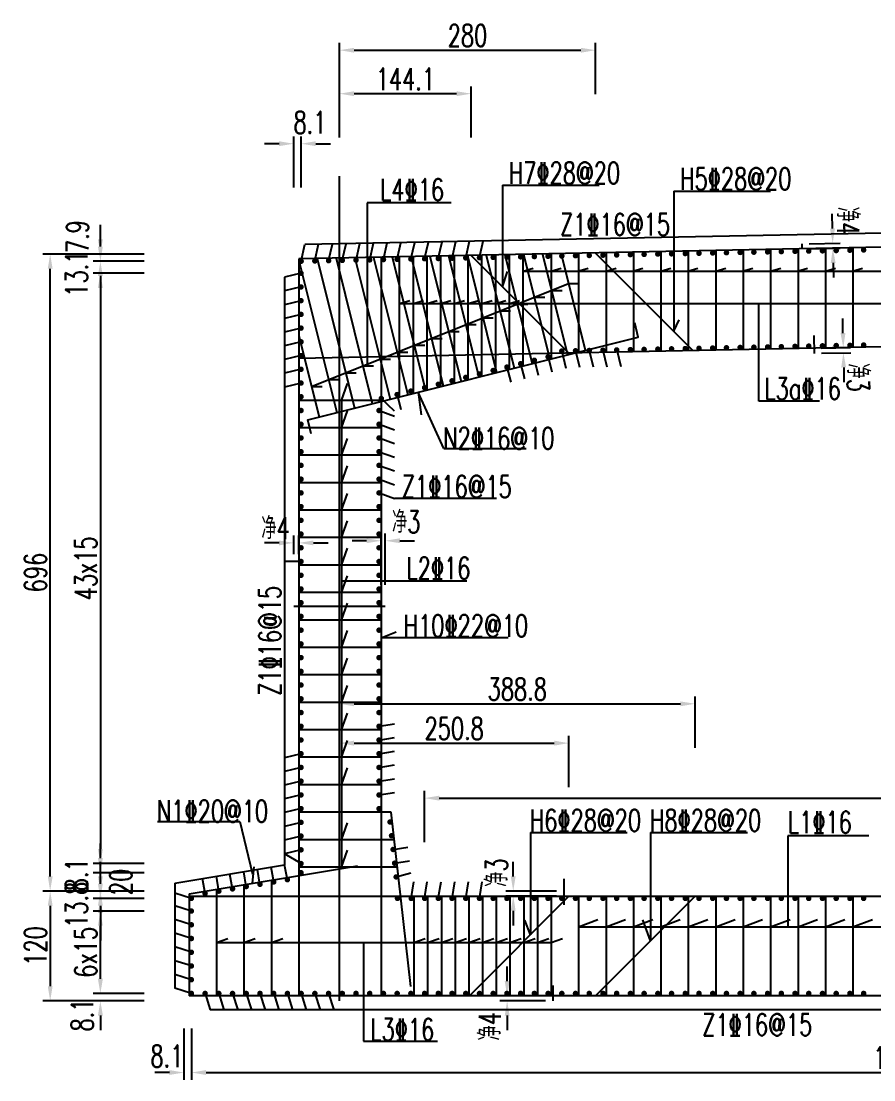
# Model space of a CAD drawing. Header units: millimetres. Extents: x -615 to 27787, y -21564 to 7677.
# Drawn here: x 13 to 945, y 3528 to 4685 of the extents above; entities that cross this region are included whole.
import ezdxf

# ---------------------------------------------------------------- set-up
doc = ezdxf.new("R2010")
doc.units = ezdxf.units.MM
doc.header["$LTSCALE"] = 0.25
for name, color, linetype in [('文字', 7, 'Continuous'), ('标注', 7, 'Continuous'), ('钢筋', 1, 'Continuous')]:
    doc.layers.add(name, color=color, linetype=linetype)
doc.styles.get("Standard").update_dxf_attribs({"font": 'simplex1.shx', "width": 0.7, "bigfont": 'hztxt.shx'})
doc.dimstyles.new('80', dxfattribs={"dimscale": 8, "dimtxt": 3, "dimasz": 2, "dimexe": 1, "dimexo": 1, "dimgap": 0.5, "dimtad": 1, "dimdec": 1, "dimdsep": 46, "dimtxsty": 'Standard', "dimcen": 0.5, "dimadec": 0, "dimazin": 0, "dimtfac": 1, "dimtdec": 1, "dimtofl": 0, "dimtmove": 2, "dimatfit": 3, "dimfxl": 0, "dimtolj": 1, "dimtzin": 0, "dimarcsym": 0})

# ---------------------------------------------------------------- blocks, each defined once
blk = doc.blocks.new('点筋')
at = {"layer": '钢筋', "const_width": 3}
blk.add_lwpolyline([(-1.5, 0, 1), (1.5, 0, 1)], format="xyb", close=True, dxfattribs=at)
blk = doc.blocks.new('*D41')
at = {"layer": 'Defpoints', "color": 0}
for p in [(199.2, 3622.6), (191.1, 3614.5), (199.2, 3536.2)]:
    blk.add_point(p, dxfattribs=at)
at = {"layer": '标注', "color": 0, "lineweight": -2}
for p, q in [((191.1, 3584.2), (191.1, 3528.2)), ((199.2, 3584.2), (199.2, 3528.2)), ((175.1, 3536.2), (159.1, 3536.2)), ((215.2, 3536.2), (231.2, 3536.2))]:
    blk.add_line(p, q, dxfattribs=at)
at = {"layer": '标注', "color": 0}
for points in [[(175.1, 3538.9), (175.1, 3533.6), (191.1, 3536.2)], [(215.2, 3538.9), (215.2, 3533.6), (199.2, 3536.2)]]:
    blk.add_solid(points, dxfattribs=at)
at = {"layer": '标注', "color": 0, "insert": (172.4, 3554.2), "char_height": 24, "attachment_point": 5}
blk.add_mtext('\\A1;8.1', dxfattribs=at)
blk = doc.blocks.new('*D36')
at = {"layer": 'Defpoints', "color": 0}
for p in [(199.2, 3622.6), (1774.2, 3622.6), (1774.2, 3536.2)]:
    blk.add_point(p, dxfattribs=at)
at = {"layer": '标注', "color": 0, "lineweight": -2}
for p, q in [((199.2, 3584.2), (199.2, 3528.2)), ((1774.2, 3584.2), (1774.2, 3528.2)), ((215.2, 3536.2), (1758.2, 3536.2))]:
    blk.add_line(p, q, dxfattribs=at)
at = {"layer": '标注', "color": 0}
for points in [[(215.2, 3538.9), (215.2, 3533.6), (199.2, 3536.2)], [(1758.2, 3538.9), (1758.2, 3533.6), (1774.2, 3536.2)]]:
    blk.add_solid(points, dxfattribs=at)
at = {"layer": '标注', "color": 0, "insert": (986.7, 3552.2), "char_height": 24, "attachment_point": 5}
blk.add_mtext('\\A1;105x15', dxfattribs=at)
blk = doc.blocks.new('*D42')
at = {"layer": 'Defpoints', "color": 0}
for p in [(99.7, 3622.6), (199.2, 3622.6), (191.1, 3614.5)]:
    blk.add_point(p, dxfattribs=at)
at = {"layer": '标注', "color": 0, "lineweight": -2}
for p, q in [((99.7, 3638.6), (99.7, 3654.6)), ((147.7, 3622.6), (91.7, 3622.6)), ((147.7, 3614.5), (91.7, 3614.5)), ((99.7, 3598.5), (99.7, 3582.5))]:
    blk.add_line(p, q, dxfattribs=at)
at = {"layer": '标注', "color": 0}
for points in [[(97, 3638.6), (102.4, 3638.6), (99.7, 3622.6)], [(97, 3598.5), (102.4, 3598.5), (99.7, 3614.5)]]:
    blk.add_solid(points, dxfattribs=at)
at = {"layer": '标注', "color": 0, "insert": (79.9, 3599), "char_height": 24, "attachment_point": 5, "rotation": 90}
blk.add_mtext('\\A1;8.1', dxfattribs=at)
blk = doc.blocks.new('*D43')
at = {"layer": 'Defpoints', "color": 0}
for p in [(191.1, 3734.5), (44.8, 3614.5), (191.1, 3614.5)]:
    blk.add_point(p, dxfattribs=at)
at = {"layer": '标注', "color": 0, "lineweight": -2}
for p, q in [((92.8, 3734.5), (36.8, 3734.5)), ((44.8, 3718.5), (44.8, 3630.5)), ((92.8, 3614.5), (36.8, 3614.5))]:
    blk.add_line(p, q, dxfattribs=at)
at = {"layer": '标注', "color": 0}
for points in [[(42.2, 3718.5), (47.5, 3718.5), (44.8, 3734.5)], [(42.2, 3630.5), (47.5, 3630.5), (44.8, 3614.5)]]:
    blk.add_solid(points, dxfattribs=at)
at = {"layer": '标注', "color": 0, "insert": (28.8, 3674.5), "char_height": 24, "attachment_point": 5, "rotation": 90}
blk.add_mtext('\\A1;120', dxfattribs=at)
blk = doc.blocks.new('*D44')
at = {"layer": 'Defpoints', "color": 0}
for p in [(319.2, 4551), (311.1, 4430.5), (319.2, 4422.6)]:
    blk.add_point(p, dxfattribs=at)
at = {"layer": '标注', "color": 0, "lineweight": -2}
for p, q in [((311.1, 4503), (311.1, 4559)), ((319.2, 4503), (319.2, 4559)), ((295.1, 4551), (279.1, 4551)), ((335.2, 4551), (351.2, 4551))]:
    blk.add_line(p, q, dxfattribs=at)
at = {"layer": '标注', "color": 0}
for points in [[(295.1, 4553.7), (295.1, 4548.4), (311.1, 4551)], [(335.2, 4553.7), (335.2, 4548.4), (319.2, 4551)]]:
    blk.add_solid(points, dxfattribs=at)
at = {"layer": '标注', "color": 0, "insert": (328.8, 4574.3), "char_height": 24, "attachment_point": 5}
blk.add_mtext('\\A1;8.1', dxfattribs=at)
blk = doc.blocks.new('*D45')
at = {"layer": 'Defpoints', "color": 0}
for p in [(99.7, 4430.5), (311.1, 4430.5), (319.2, 4422.6)]:
    blk.add_point(p, dxfattribs=at)
at = {"layer": '标注', "color": 0, "lineweight": -2}
for p, q in [((99.7, 4446.5), (99.7, 4462.5)), ((147.7, 4430.5), (91.7, 4430.5)), ((147.7, 4422.6), (91.7, 4422.6)), ((99.7, 4406.6), (99.7, 4390.6))]:
    blk.add_line(p, q, dxfattribs=at)
at = {"layer": '标注', "color": 0}
for points in [[(97, 4446.5), (102.4, 4446.5), (99.7, 4430.5)], [(97, 4406.6), (102.4, 4406.6), (99.7, 4422.6)]]:
    blk.add_solid(points, dxfattribs=at)
at = {"layer": '标注', "color": 0, "insert": (74.7, 4449.5), "char_height": 24, "attachment_point": 5, "rotation": 90}
blk.add_mtext('\\A1;7.9', dxfattribs=at)
blk = doc.blocks.new('*D38')
at = {"layer": 'Defpoints', "color": 0}
for p in [(319, 4409.5), (99.7, 3764.5), (319, 3764.5)]:
    blk.add_point(p, dxfattribs=at)
at = {"layer": '标注', "color": 0, "lineweight": -2}
for p, q in [((147.7, 4409.5), (91.7, 4409.5)), ((99.7, 4393.5), (99.7, 3780.5)), ((147.7, 3764.5), (91.7, 3764.5))]:
    blk.add_line(p, q, dxfattribs=at)
at = {"layer": '标注', "color": 0}
for points in [[(97, 4393.5), (102.4, 4393.5), (99.7, 4409.5)], [(97, 3780.5), (102.4, 3780.5), (99.7, 3764.5)]]:
    blk.add_solid(points, dxfattribs=at)
at = {"layer": '标注', "color": 0, "insert": (83.7, 4087), "char_height": 24, "attachment_point": 5, "rotation": 90}
blk.add_mtext('\\A1;43x15', dxfattribs=at)
blk = doc.blocks.new('*D39')
at = {"layer": 'Defpoints', "color": 0}
for p in [(99.7, 4422.6), (319.2, 4422.6), (319, 4409.5)]:
    blk.add_point(p, dxfattribs=at)
at = {"layer": '标注', "color": 0, "lineweight": -2}
for p, q in [((99.7, 4438.6), (99.7, 4454.6)), ((147.7, 4422.6), (91.7, 4422.6)), ((147.7, 4409.5), (91.7, 4409.5)), ((99.7, 4393.5), (99.7, 4377.5))]:
    blk.add_line(p, q, dxfattribs=at)
at = {"layer": '标注', "color": 0}
for points in [[(97, 4438.6), (102.4, 4438.6), (99.7, 4422.6)], [(97, 4393.5), (102.4, 4393.5), (99.7, 4409.5)]]:
    blk.add_solid(points, dxfattribs=at)
at = {"layer": '标注', "color": 0, "insert": (73.7, 4409.1), "char_height": 24, "attachment_point": 5, "rotation": 90}
blk.add_mtext('\\A1;13.1', dxfattribs=at)
blk = doc.blocks.new('*D40')
at = {"layer": 'Defpoints', "color": 0}
for p in [(44.8, 4430.5), (311.1, 4430.5), (191.1, 3734.5)]:
    blk.add_point(p, dxfattribs=at)
at = {"layer": '标注', "color": 0, "lineweight": -2}
for p, q in [((92.8, 4430.5), (36.8, 4430.5)), ((44.8, 3750.5), (44.8, 4414.5)), ((92.8, 3734.5), (36.8, 3734.5))]:
    blk.add_line(p, q, dxfattribs=at)
at = {"layer": '标注', "color": 0}
for points in [[(42.2, 4414.5), (47.5, 4414.5), (44.8, 4430.5)], [(42.2, 3750.5), (47.5, 3750.5), (44.8, 3734.5)]]:
    blk.add_solid(points, dxfattribs=at)
at = {"layer": '标注', "color": 0, "insert": (28.8, 4082.5), "char_height": 24, "attachment_point": 5, "rotation": 90}
blk.add_mtext('\\A1;696', dxfattribs=at)
blk = doc.blocks.new('*D46')
at = {"layer": 'Defpoints', "color": 0}
for p in [(866.8, 4441.7), (867, 4436.1), (900.5, 4436.8)]:
    blk.add_point(p, dxfattribs=at)
at = {"layer": '标注', "color": 0, "lineweight": -2}
for p, q in [((900.1, 4458.3), (899.8, 4474.3)), ((874.8, 4441.8), (908.4, 4442.5)), ((874.9, 4436.2), (908.5, 4436.9)), ((900.9, 4420.8), (901.2, 4404.8))]:
    blk.add_line(p, q, dxfattribs=at)
at = {"layer": '标注', "color": 0}
for points in [[(902.8, 4458.4), (897.4, 4458.3), (900.4, 4442.3)], [(903.5, 4420.8), (898.2, 4420.7), (900.5, 4436.8)]]:
    blk.add_solid(points, dxfattribs=at)
at = {"layer": '标注', "color": 0, "insert": (917, 4466.6), "char_height": 24, "attachment_point": 5, "rotation": 271.1458}
blk.add_mtext('\\A1;净4', dxfattribs=at)
blk = doc.blocks.new('*D47')
at = {"layer": 'Defpoints', "color": 0}
for p in [(316.7, 4114.9), (311.1, 4094.5), (316.7, 4094.5)]:
    blk.add_point(p, dxfattribs=at)
at = {"layer": '标注', "color": 0, "lineweight": -2}
for p, q in [((311.1, 4102.5), (311.1, 4122.9)), ((316.7, 4102.5), (316.7, 4122.9)), ((295.1, 4114.9), (279.1, 4114.9)), ((332.7, 4114.9), (348.7, 4114.9))]:
    blk.add_line(p, q, dxfattribs=at)
at = {"layer": '标注', "color": 0}
for points in [[(295.1, 4117.5), (295.1, 4112.2), (311.1, 4114.9)], [(332.7, 4117.5), (332.7, 4112.2), (316.7, 4114.9)]]:
    blk.add_solid(points, dxfattribs=at)
at = {"layer": '标注', "color": 0, "insert": (291.2, 4131), "char_height": 24, "attachment_point": 5}
blk.add_mtext('\\A1;净4', dxfattribs=at)
blk = doc.blocks.new('*D48')
at = {"layer": 'Defpoints', "color": 0}
for p in [(544.4, 3614.5), (594.2, 3620.1), (594.2, 3614.5)]:
    blk.add_point(p, dxfattribs=at)
at = {"layer": '标注', "color": 0, "lineweight": -2}
for p, q in [((544.4, 3636.1), (544.4, 3652.1)), ((586.2, 3620.1), (536.4, 3620.1)), ((586.2, 3614.5), (536.4, 3614.5)), ((544.4, 3598.5), (544.4, 3582.5))]:
    blk.add_line(p, q, dxfattribs=at)
at = {"layer": '标注', "color": 0}
for points in [[(541.8, 3636.1), (547.1, 3636.1), (544.4, 3620.1)], [(541.8, 3598.5), (547.1, 3598.5), (544.4, 3614.5)]]:
    blk.add_solid(points, dxfattribs=at)
at = {"layer": '标注', "color": 0, "insert": (525.4, 3586.7), "char_height": 24, "attachment_point": 5, "rotation": 90}
blk.add_mtext('\\A1;净4', dxfattribs=at)
blk = doc.blocks.new('*D49')
at = {"layer": 'Defpoints', "color": 0}
for p in [(551.1, 3734.5), (606.4, 3734.5), (606.4, 3729)]:
    blk.add_point(p, dxfattribs=at)
at = {"layer": '标注', "color": 0, "lineweight": -2}
for p, q in [((551.1, 3750.5), (551.1, 3766.5)), ((598.4, 3734.5), (543.1, 3734.5)), ((598.4, 3729), (543.1, 3729)), ((551.1, 3713), (551.1, 3697))]:
    blk.add_line(p, q, dxfattribs=at)
at = {"layer": '标注', "color": 0}
for points in [[(548.4, 3750.5), (553.7, 3750.5), (551.1, 3734.5)], [(548.4, 3713), (553.7, 3713), (551.1, 3729)]]:
    blk.add_solid(points, dxfattribs=at)
at = {"layer": '标注', "color": 0, "insert": (532.9, 3754.6), "char_height": 24, "attachment_point": 5, "rotation": 90}
blk.add_mtext('\\A1;净3', dxfattribs=at)
blk = doc.blocks.new('*D50')
at = {"layer": 'Defpoints', "color": 0}
for p in [(406.8, 4117.2), (406.8, 3820.6), (411.1, 3824.5)]:
    blk.add_point(p, dxfattribs=at)
at = {"layer": '标注', "color": 0, "lineweight": -2}
for p, q in [((406.8, 4069.2), (406.8, 4125.2)), ((411.1, 4069.2), (411.1, 4125.2)), ((390.8, 4117.2), (374.8, 4117.2)), ((427.1, 4117.2), (443.1, 4117.2))]:
    blk.add_line(p, q, dxfattribs=at)
at = {"layer": '标注', "color": 0}
for points in [[(390.8, 4119.9), (390.8, 4114.6), (406.8, 4117.2)], [(427.1, 4119.9), (427.1, 4114.6), (411.1, 4117.2)]]:
    blk.add_solid(points, dxfattribs=at)
at = {"layer": '标注', "color": 0, "insert": (434.1, 4137.8), "char_height": 24, "attachment_point": 5}
blk.add_mtext('\\A1;净3', dxfattribs=at)
blk = doc.blocks.new('*D51')
at = {"layer": 'Defpoints', "color": 0}
for p in [(879.9, 4327.5), (880, 4321.9), (912, 4322.6)]:
    blk.add_point(p, dxfattribs=at)
at = {"layer": '标注', "color": 0, "lineweight": -2}
for p, q in [((911.6, 4344.1), (911.3, 4360.1)), ((887.9, 4327.7), (919.9, 4328.3)), ((888, 4322.1), (920, 4322.7)), ((912.4, 4306.6), (912.7, 4290.6))]:
    blk.add_line(p, q, dxfattribs=at)
at = {"layer": '标注', "color": 0}
for points in [[(914.3, 4344.2), (908.9, 4344.1), (911.9, 4328.1)], [(915, 4306.6), (909.7, 4306.5), (912, 4322.6)]]:
    blk.add_solid(points, dxfattribs=at)
at = {"layer": '标注', "color": 0, "insert": (928.2, 4295.6), "char_height": 24, "attachment_point": 5, "rotation": 271.1458}
blk.add_mtext('\\A1;净3', dxfattribs=at)
blk = doc.blocks.new('*D53')
at = {"color": 0, "lineweight": -2}
for p, q in [((147.7, 3712.6), (91.7, 3712.6)), ((99.7, 3638.6), (99.7, 3696.6)), ((147.7, 3622.6), (91.7, 3622.6))]:
    blk.add_line(p, q, dxfattribs=at)
at = {"color": 0}
for points in [[(97, 3696.6), (102.4, 3696.6), (99.7, 3712.6)], [(97, 3638.6), (102.4, 3638.6), (99.7, 3622.6)]]:
    blk.add_solid(points, dxfattribs=at)
at = {"layer": 'Defpoints', "color": 0}
for p in [(99.7, 3712.6), (199.2, 3712.6), (199.2, 3622.6)]:
    blk.add_point(p, dxfattribs=at)
at = {"color": 0, "insert": (83.7, 3667.6), "char_height": 24, "attachment_point": 5, "rotation": 90}
blk.add_mtext('\\A1;6x15', dxfattribs=at)
blk = doc.blocks.new('*D54')
at = {"color": 0, "lineweight": -2}
for p, q in [((99.7, 3742.5), (99.7, 3758.5)), ((147.7, 3726.5), (91.7, 3726.5)), ((147.7, 3712.6), (91.7, 3712.6)), ((99.7, 3696.6), (99.7, 3680.6))]:
    blk.add_line(p, q, dxfattribs=at)
at = {"color": 0}
for points in [[(97, 3742.5), (102.4, 3742.5), (99.7, 3726.5)], [(97, 3696.6), (102.4, 3696.6), (99.7, 3712.6)]]:
    blk.add_solid(points, dxfattribs=at)
at = {"layer": 'Defpoints', "color": 0}
for p in [(99.7, 3726.5), (199.2, 3726.5), (199.2, 3712.6)]:
    blk.add_point(p, dxfattribs=at)
at = {"color": 0, "insert": (73.7, 3719.5), "char_height": 24, "attachment_point": 5, "rotation": 90}
blk.add_mtext('\\A1;13.8', dxfattribs=at)
blk = doc.blocks.new('*D55')
at = {"color": 0, "lineweight": -2}
for p, q in [((99.7, 3750.5), (99.7, 3766.5)), ((147.7, 3734.5), (91.7, 3734.5)), ((147.7, 3726.5), (91.7, 3726.5)), ((99.7, 3710.5), (99.7, 3694.5))]:
    blk.add_line(p, q, dxfattribs=at)
at = {"color": 0}
for points in [[(97, 3750.5), (102.4, 3750.5), (99.7, 3734.5)], [(97, 3710.5), (102.4, 3710.5), (99.7, 3726.5)]]:
    blk.add_solid(points, dxfattribs=at)
at = {"layer": 'Defpoints', "color": 0}
for p in [(99.7, 3734.5), (191.1, 3734.5), (199.2, 3726.5)]:
    blk.add_point(p, dxfattribs=at)
at = {"color": 0, "insert": (73.7, 3752.3), "char_height": 24, "attachment_point": 5, "rotation": 90}
blk.add_mtext('\\A1;8.1', dxfattribs=at)
blk = doc.blocks.new('*D56')
at = {"color": 0, "lineweight": -2}
for p, q in [((99.7, 3770.5), (99.7, 3786.5)), ((147.7, 3754.5), (91.7, 3754.5)), ((147.7, 3734.5), (91.7, 3734.5)), ((99.7, 3718.5), (99.7, 3702.5))]:
    blk.add_line(p, q, dxfattribs=at)
at = {"color": 0}
for points in [[(97, 3770.5), (102.4, 3770.5), (99.7, 3754.5)], [(97, 3718.5), (102.4, 3718.5), (99.7, 3734.5)]]:
    blk.add_solid(points, dxfattribs=at)
at = {"layer": 'Defpoints', "color": 0}
for p in [(99.7, 3754.5), (319, 3754.5), (191.1, 3734.5)]:
    blk.add_point(p, dxfattribs=at)
at = {"color": 0, "insert": (122.1, 3744.5), "char_height": 24, "attachment_point": 5, "rotation": 90}
blk.add_mtext('\\A1;20', dxfattribs=at)
blk = doc.blocks.new('*D57')
at = {"color": 0, "lineweight": -2}
for p, q in [((454.2, 3788), (454.2, 3844)), ((1549.2, 3788), (1549.2, 3844)), ((470.2, 3836), (1533.2, 3836))]:
    blk.add_line(p, q, dxfattribs=at)
at = {"color": 0}
for points in [[(470.2, 3838.7), (470.2, 3833.3), (454.2, 3836)], [(1533.2, 3838.7), (1533.2, 3833.3), (1549.2, 3836)]]:
    blk.add_solid(points, dxfattribs=at)
at = {"layer": 'Defpoints', "color": 0}
for p in [(1549.2, 3836), (454.2, 3726.5), (1549.2, 3726.5)]:
    blk.add_point(p, dxfattribs=at)
at = {"color": 0, "insert": (1001.7, 3852), "char_height": 24, "attachment_point": 5}
blk.add_mtext('\\A1;1095', dxfattribs=at)
blk = doc.blocks.new('*D109')
at = {"color": 0, "lineweight": -2}
for p, q in [((361.1, 4557.7), (361.1, 4613.7)), ((489.2, 4605.7), (377.1, 4605.7)), ((505.2, 4557.7), (505.2, 4613.7))]:
    blk.add_line(p, q, dxfattribs=at)
at = {"color": 0}
for points in [[(377.1, 4608.3), (377.1, 4603), (361.1, 4605.7)], [(489.2, 4608.3), (489.2, 4603), (505.2, 4605.7)]]:
    blk.add_solid(points, dxfattribs=at)
at = {"layer": 'Defpoints', "color": 0}
for p in [(361.1, 4605.7), (361.1, 4428.9), (505.2, 4428.9)]:
    blk.add_point(p, dxfattribs=at)
at = {"color": 0, "insert": (433.2, 4621.7), "char_height": 24, "attachment_point": 5}
blk.add_mtext('\\A1;144.1', dxfattribs=at)
blk = doc.blocks.new('*D110')
at = {"color": 0, "lineweight": -2}
for p, q in [((361.1, 4605.2), (361.1, 4661.2)), ((377.1, 4653.2), (625.1, 4653.2)), ((641.1, 4605.2), (641.1, 4661.2))]:
    blk.add_line(p, q, dxfattribs=at)
at = {"color": 0}
for points in [[(377.1, 4655.8), (377.1, 4650.5), (361.1, 4653.2)], [(625.1, 4655.8), (625.1, 4650.5), (641.1, 4653.2)]]:
    blk.add_solid(points, dxfattribs=at)
at = {"layer": 'Defpoints', "color": 0}
for p in [(641.1, 4653.2), (361.1, 4515.4), (641.1, 4431.6)]:
    blk.add_point(p, dxfattribs=at)
at = {"color": 0, "insert": (501.1, 4669.2), "char_height": 24, "attachment_point": 5}
blk.add_mtext('\\A1;280', dxfattribs=at)
blk = doc.blocks.new('*D113')
at = {"color": 0, "lineweight": -2}
for p, q in [((361.1, 3848.1), (361.1, 3904.1)), ((611.9, 3848.1), (611.9, 3904.1)), ((377.1, 3896.1), (595.9, 3896.1))]:
    blk.add_line(p, q, dxfattribs=at)
at = {"color": 0}
for points in [[(377.1, 3898.8), (377.1, 3893.4), (361.1, 3896.1)], [(595.9, 3898.8), (595.9, 3893.4), (611.9, 3896.1)]]:
    blk.add_solid(points, dxfattribs=at)
at = {"layer": 'Defpoints', "color": 0}
for p in [(611.9, 3896.1), (361.1, 3729), (611.9, 3729)]:
    blk.add_point(p, dxfattribs=at)
at = {"color": 0, "insert": (486.5, 3912.1), "char_height": 24, "attachment_point": 5}
blk.add_mtext('\\A1;250.8', dxfattribs=at)
blk = doc.blocks.new('*D114')
at = {"color": 0, "lineweight": -2}
for p, q in [((361.1, 3891.1), (361.1, 3947.1)), ((749.9, 3891.1), (749.9, 3947.1)), ((377.1, 3939.1), (733.9, 3939.1))]:
    blk.add_line(p, q, dxfattribs=at)
at = {"color": 0}
for points in [[(377.1, 3941.7), (377.1, 3936.4), (361.1, 3939.1)], [(733.9, 3941.7), (733.9, 3936.4), (749.9, 3939.1)]]:
    blk.add_solid(points, dxfattribs=at)
at = {"layer": 'Defpoints', "color": 0}
for p in [(749.9, 3939.1), (361.1, 3729), (749.9, 3729)]:
    blk.add_point(p, dxfattribs=at)
at = {"color": 0, "insert": (555.5, 3955.1), "char_height": 24, "attachment_point": 5}
blk.add_mtext('\\A1;388.8', dxfattribs=at)

msp = doc.modelspace()

# ---------------------------------------------------------------- linework, layer by layer
at = {"color": 5}
msp.add_line((361.1, 3614.55), (361.1, 4515.4), dxfattribs=at)
for p, q in [((539.29, 4505.74), (539.29, 4394.8)), ((539.29, 4505.74), (645.13, 4505.74)), ((726.55, 4499.35), (832.38, 4499.35)), ((726.55, 4499.35), (726.55, 4346.12)), ((391.23, 4486.34), (391.23, 4310.16)), ((483.07, 4486.34), (391.23, 4486.34)), ((1778.32, 4469.89), (323.32, 4440.79)), ((364.18, 4423.53), (368.32, 4441.69)), ((379.18, 4423.83), (383.32, 4441.99)), ((394.18, 4424.13), (398.32, 4442.29)), ((409.18, 4424.43), (413.32, 4442.59)), ((424.18, 4424.73), (428.32, 4442.89)), ((439.18, 4425.03), (443.32, 4443.19)), ((454.18, 4425.33), (458.32, 4443.49)), ((469.18, 4425.63), (473.32, 4443.79)), ((484.18, 4425.93), (488.32, 4444.09)), ((499.18, 4426.23), (503.32, 4444.39)), ((514.18, 4426.53), (518.32, 4444.69)), ((319.18, 4422.63), (323.32, 4440.79)), ((334.18, 4422.93), (338.32, 4441.09)), ((349.18, 4423.23), (353.32, 4441.39)), ((319.05, 4409.53), (301.1, 4405.16)), ((539.29, 4394.8), (544.65, 4411.33)), ((561.87, 4411.65), (572.92, 4415.06)), ((561.87, 4411.65), (1552.51, 4411.65)), ((592.51, 4411.65), (603.56, 4415.06)), ((621.87, 4411.65), (632.92, 4415.06)), ((652.51, 4411.65), (663.56, 4415.06)), ((681.87, 4411.65), (692.92, 4415.06)), ((712.51, 4411.65), (723.56, 4415.06)), ((741.87, 4411.65), (752.92, 4415.06)), ((772.51, 4411.65), (783.56, 4415.06)), ((801.87, 4411.65), (812.92, 4415.06)), ((832.51, 4411.65), (843.56, 4415.06)), ((861.87, 4411.65), (872.92, 4415.06)), ((892.51, 4411.65), (903.56, 4415.06)), ((921.87, 4411.65), (932.92, 4415.06)), ((301.1, 4405.16), (301.1, 3763.02)), ((330.48, 4285.86), (611.6, 4398.31)), ((611.6, 4398.31), (623.18, 4398.31)), ((319.05, 4394.53), (301.1, 4390.16)), ((592.86, 4390.81), (604.44, 4390.81)), ((319.05, 4379.53), (301.1, 4375.16)), ((426.87, 4376.46), (437.92, 4379.87)), ((426.87, 4376.46), (1741.24, 4376.46)), ((441.87, 4376.46), (452.92, 4379.87)), ((456.87, 4376.46), (467.92, 4379.87)), ((471.87, 4376.46), (482.92, 4379.87)), ((486.87, 4376.46), (497.92, 4379.87)), ((501.87, 4376.46), (512.92, 4379.87)), ((516.87, 4376.46), (527.92, 4379.87)), ((531.87, 4376.46), (542.92, 4379.87)), ((546.87, 4376.46), (557.92, 4379.87)), ((555.38, 4375.82), (566.95, 4375.82)), ((574.12, 4383.31), (585.7, 4383.31)), ((819.55, 4269.58), (819.55, 4376.46)), ((319.05, 4364.53), (301.1, 4360.16)), ((517.72, 4360.75), (529.3, 4360.75)), ((536.64, 4368.32), (548.21, 4368.32)), ((319.05, 4349.53), (301.1, 4345.16)), ((499.15, 4353.33), (510.73, 4353.33)), ((726.55, 4346.12), (732.57, 4358.74)), ((461.67, 4338.33), (473.25, 4338.33)), ((480.24, 4345.76), (491.82, 4345.76)), ((319.05, 4334.53), (301.1, 4330.16)), ((442.76, 4330.77), (454.33, 4330.77)), ((319.05, 4319.53), (301.1, 4315.16)), ((405.27, 4315.77), (416.85, 4315.77)), ((424.19, 4323.34), (435.76, 4323.34)), ((574.18, 4314.45), (578.29, 4298.04)), ((589.18, 4318.2), (593.29, 4301.79)), ((604.18, 4324.49), (608.76, 4305.66)), ((619.18, 4324.79), (623.55, 4306.8)), ((634.18, 4325.09), (638.55, 4307.1)), ((649.18, 4325.39), (653.55, 4307.4)), ((664.18, 4325.69), (668.55, 4307.7)), ((319.05, 4304.53), (301.1, 4300.16)), ((386.7, 4308.35), (398.28, 4308.35)), ((544.18, 4306.95), (548.29, 4290.54)), ((559.18, 4310.7), (563.29, 4294.29)), ((349.22, 4293.35), (360.8, 4293.35)), ((367.79, 4300.78), (379.37, 4300.78)), ((319.05, 4289.53), (301.1, 4285.16)), ((330.48, 4285.86), (342.06, 4285.86)), ((363.15, 4270.63), (370.04, 4289.03)), ((363.15, 4270.63), (363.15, 3760.63)), ((421.1, 4258.74), (406.85, 4272.62)), ((424.18, 4276.95), (428.29, 4260.54)), ((475.23, 4218.04), (447, 4279.56)), ((447, 4279.56), (450.35, 4254.67)), ((885.85, 4269.58), (819.55, 4269.58)), ((363.15, 4240.63), (370.04, 4259.03)), ((404.35, 4259.53), (421.1, 4253.5)), ((404.35, 4244.53), (421.1, 4238.5)), ((363.15, 4210.63), (370.04, 4229.03)), ((404.35, 4229.53), (421.1, 4223.5)), ((404.35, 4214.53), (421.1, 4208.5)), ((475.23, 4218.04), (565.22, 4218.04)), ((363.15, 4180.63), (370.04, 4199.03)), ((404.35, 4199.53), (421.1, 4193.5)), ((404.35, 4184.53), (421.1, 4178.5)), ((363.15, 4150.63), (370.04, 4169.03)), ((404.35, 4169.53), (421.1, 4163.5)), ((532.87, 4163.5), (421.1, 4163.5)), ((363.15, 4120.63), (370.04, 4139.03)), ((363.15, 4090.63), (370.04, 4109.03)), ((363.15, 4060.63), (370.04, 4079.03)), ((500.44, 4073.06), (363.15, 4073.06)), ((363.15, 4030.63), (370.04, 4049.03)), ((411.1, 4045.55), (311.1, 4045.55)), ((363.15, 4000.63), (370.04, 4019.03)), ((406.85, 4011.17), (422.91, 4017.65)), ((545.37, 4011.17), (406.85, 4011.17)), ((363.15, 3970.63), (370.04, 3989.03)), ((363.15, 3940.63), (370.04, 3959.03)), ((363.15, 3910.63), (370.04, 3929.03)), ((404.35, 3914.53), (421.1, 3917.28)), ((363.15, 3880.63), (370.04, 3899.03)), ((404.35, 3899.53), (421.1, 3902.28)), ((404.35, 3884.53), (421.1, 3887.28)), ((319.05, 3884.53), (301.1, 3880.16)), ((319.05, 3869.53), (301.1, 3865.16)), ((363.15, 3850.63), (370.04, 3869.03)), ((404.35, 3869.53), (421.1, 3872.28)), ((319.05, 3854.53), (301.1, 3850.16)), ((404.35, 3854.53), (421.1, 3857.28)), ((404.35, 3839.53), (421.1, 3842.28)), ((319.05, 3839.53), (301.1, 3835.16)), ((319.05, 3824.53), (301.1, 3820.16)), ((162.14, 3810.64), (252.14, 3810.64)), ((252.14, 3810.64), (265.89, 3753.04)), ((319.05, 3809.53), (301.1, 3805.16)), ((363.15, 3790.63), (370.04, 3809.03)), ((319.05, 3794.53), (301.1, 3790.16)), ((569.81, 3798.41), (569.81, 3686.84)), ((569.81, 3798.41), (675.64, 3798.41)), ((701.23, 3798.41), (701.23, 3680.25)), ((701.23, 3798.41), (807.06, 3798.41)), ((939.83, 3794.92), (851.28, 3794.92)), ((851.28, 3794.92), (851.28, 3695.55)), ((419.72, 3779.92), (435.88, 3782.58)), ((319.05, 3779.53), (301.1, 3775.16)), ((319.05, 3764.53), (301.1, 3775.16)), ((363.15, 3760.63), (370.04, 3779.03)), ((181.1, 3743.02), (301.1, 3763.02)), ((265.89, 3743.04), (267.66, 3760.96)), ((289.18, 3744.39), (286.48, 3760.58)), ((304.18, 3746.89), (301.1, 3763.02)), ((421.4, 3764.92), (437.57, 3767.58)), ((214.18, 3731.89), (211.48, 3748.08)), ((229.18, 3734.39), (226.48, 3750.58)), ((244.18, 3736.89), (241.1, 3753.02)), ((259.18, 3739.39), (256.48, 3755.58)), ((274.18, 3741.89), (271.48, 3758.08)), ((423.09, 3749.92), (439.03, 3754.55)), ((181.1, 3743.02), (181.1, 3628.42)), ((439.56, 3726.47), (442.52, 3744.55)), ((454.18, 3726.47), (457.15, 3744.55)), ((469.18, 3726.47), (472.15, 3744.55)), ((484.18, 3726.47), (487.15, 3744.55)), ((499.18, 3726.47), (502.15, 3744.55)), ((514.18, 3726.47), (517.15, 3744.55)), ((199.18, 3726.47), (181.1, 3732.26)), ((199.18, 3712.63), (181.1, 3718.42)), ((199.18, 3697.63), (181.1, 3703.42)), ((569.81, 3686.84), (563.86, 3702.72)), ((622.51, 3695.55), (643.73, 3703.36)), ((652.51, 3695.55), (673.73, 3703.36)), ((682.51, 3695.55), (703.73, 3703.36)), ((701.23, 3680.25), (692.72, 3702.87)), ((712.51, 3695.55), (733.73, 3703.36)), ((742.51, 3695.55), (763.73, 3703.36)), ((772.51, 3695.55), (793.73, 3703.36)), ((802.51, 3695.55), (823.73, 3703.36)), ((832.51, 3695.55), (853.73, 3703.36)), ((862.51, 3695.55), (883.73, 3703.36)), ((892.51, 3695.55), (913.73, 3703.36)), ((922.51, 3695.55), (943.73, 3703.36)), ((622.51, 3695.55), (1552.51, 3695.55)), ((199.18, 3682.63), (181.1, 3688.42)), ((226.68, 3678.32), (239.1, 3682.57)), ((226.68, 3678.32), (592.51, 3678.32)), ((256.68, 3678.32), (269.1, 3682.57)), ((286.68, 3678.32), (299.1, 3682.57)), ((387.31, 3678.32), (387.31, 3570.64)), ((442.51, 3678.32), (454.93, 3682.57)), ((457.51, 3678.32), (469.93, 3682.57)), ((472.51, 3678.32), (484.93, 3682.57)), ((487.51, 3678.32), (499.93, 3682.57)), ((502.51, 3678.32), (514.93, 3682.57)), ((517.51, 3678.32), (529.93, 3682.57)), ((532.51, 3678.32), (544.93, 3682.57)), ((547.51, 3678.32), (559.93, 3682.57)), ((562.51, 3678.32), (574.93, 3682.57)), ((577.51, 3678.32), (589.93, 3682.57)), ((592.51, 3678.32), (604.93, 3682.57)), ((199.18, 3667.63), (181.1, 3673.42)), ((199.18, 3652.63), (181.1, 3658.42)), ((199.18, 3637.63), (181.1, 3643.42)), ((199.18, 3622.63), (181.1, 3628.42)), ((214.18, 3622.63), (219.81, 3604.55)), ((229.18, 3622.63), (234.81, 3604.55)), ((244.18, 3622.63), (249.81, 3604.55)), ((259.18, 3622.63), (264.81, 3604.55)), ((274.18, 3622.63), (279.81, 3604.55)), ((289.18, 3622.63), (294.81, 3604.55)), ((304.18, 3622.63), (309.81, 3604.55)), ((319.18, 3622.63), (324.81, 3604.55)), ((334.18, 3622.63), (339.81, 3604.55)), ((349.18, 3622.63), (354.81, 3604.55)), ((1779.81, 3604.55), (219.81, 3604.55)), ((387.31, 3570.64), (468.3, 3570.64))]:
    msp.add_line(p, q)
at = {"layer": 'Defpoints', "color": 9}
for p, q in [((866.95, 4436.09), (866.84, 4441.66)), ((879.6, 4341.47), (879.99, 4321.93)), ((319.05, 4094.53), (301.03, 4094.53)), ((606.35, 3747.92), (606.35, 3719.46)), ((594.24, 3631.18), (594.24, 3614.55))]:
    msp.add_line(p, q, dxfattribs=at)
at = {"layer": '钢筋'}
for p, q in [((1786.1, 4454.47), (316.68, 4425.08)), ((582.96, 4430.41), (610.45, 4320.43)), ((592.51, 4430.6), (592.51, 4315.94)), ((603.47, 4430.82), (629.86, 4325.28)), ((622.51, 4431.2), (622.51, 4322.36)), ((747.81, 4324.86), (641.1, 4431.57)), ((652.51, 4431.8), (652.51, 4322.96)), ((682.51, 4432.4), (682.51, 4323.56)), ((712.51, 4433), (712.51, 4324.16)), ((742.51, 4433.6), (742.51, 4324.76)), ((772.51, 4434.2), (772.51, 4325.36)), ((802.51, 4434.8), (802.51, 4325.96)), ((832.51, 4435.4), (832.51, 4326.56)), ((862.51, 4436), (862.51, 4327.16)), ((892.51, 4436.6), (892.51, 4327.76)), ((922.51, 4437.2), (922.51, 4328.36)), ((316.68, 4425.08), (316.68, 3620.13)), ((316.68, 4423.51), (358.22, 4257.37)), ((336.8, 4425.48), (377.62, 4262.22)), ((357.32, 4425.89), (397.02, 4267.07)), ((377.83, 4426.3), (416.43, 4271.92)), ((398.34, 4426.71), (435.83, 4276.77)), ((406.85, 4426.88), (406.85, 3620.13)), ((418.86, 4427.12), (455.23, 4281.62)), ((426.87, 4274.53), (426.87, 4427.29)), ((439.37, 4427.54), (474.63, 4286.47)), ((441.87, 4278.28), (441.87, 4427.59)), ((456.87, 4282.03), (456.87, 4427.89)), ((459.88, 4427.95), (494.04, 4291.32)), ((471.87, 4285.78), (471.87, 4428.19)), ((480.4, 4428.36), (513.44, 4296.17)), ((486.87, 4289.53), (486.87, 4428.49)), ((500.91, 4428.77), (532.84, 4301.03)), ((501.87, 4293.28), (501.87, 4428.79)), ((611.94, 4322.15), (505.24, 4428.85)), ((516.87, 4297.03), (516.87, 4429.09)), ((521.42, 4429.18), (552.25, 4305.88)), ((531.87, 4300.78), (531.87, 4429.39)), ((541.93, 4429.59), (571.65, 4310.73)), ((546.87, 4304.53), (546.87, 4429.69)), ((561.87, 4308.28), (561.87, 4429.99)), ((562.45, 4430), (591.05, 4315.58)), ((1786.1, 4345.63), (316.68, 4316.24)), ((316.68, 4341.04), (338.81, 4252.52)), ((406.85, 4270.63), (316.68, 4270.63)), ((406.85, 4240.63), (316.68, 4240.63)), ((406.85, 4210.63), (316.68, 4210.63)), ((406.85, 4180.63), (316.68, 4180.63)), ((406.85, 4150.63), (316.68, 4150.63)), ((406.85, 4120.63), (316.68, 4120.63)), ((406.85, 4090.63), (316.68, 4090.63)), ((406.85, 4060.63), (316.68, 4060.63)), ((406.85, 4030.63), (316.68, 4030.63)), ((406.85, 4000.63), (316.68, 4000.63)), ((406.85, 3970.63), (316.68, 3970.63)), ((406.85, 3940.63), (316.68, 3940.63)), ((406.85, 3910.63), (316.68, 3910.63)), ((406.85, 3880.63), (316.68, 3880.63)), ((406.85, 3850.63), (316.68, 3850.63)), ((417.6, 3820.63), (316.68, 3820.63)), ((439, 3630.13), (417.6, 3820.63)), ((420.97, 3790.63), (316.68, 3790.63)), ((196.68, 3731.51), (380.8, 3762.19)), ((424.34, 3760.63), (316.68, 3760.63)), ((226.68, 3736.51), (226.68, 3620.13)), ((256.68, 3741.51), (256.68, 3620.13)), ((286.68, 3746.51), (286.68, 3620.13)), ((196.68, 3731.51), (196.68, 3620.13)), ((196.68, 3728.97), (1786.1, 3728.97)), ((442.51, 3728.97), (442.51, 3620.13)), ((457.51, 3728.97), (457.51, 3620.13)), ((472.51, 3728.97), (472.51, 3620.13)), ((487.51, 3728.97), (487.51, 3620.13)), ((502.51, 3728.97), (502.51, 3620.13)), ((611.94, 3728.97), (503.1, 3620.13)), ((517.51, 3728.97), (517.51, 3620.13)), ((532.51, 3728.97), (532.51, 3620.13)), ((547.51, 3728.97), (547.51, 3620.13)), ((562.51, 3728.97), (562.51, 3620.13)), ((577.51, 3728.97), (577.51, 3620.13)), ((592.51, 3728.97), (592.51, 3620.13)), ((622.51, 3728.97), (622.51, 3620.13)), ((749.94, 3728.97), (641.1, 3620.13)), ((652.51, 3728.97), (652.51, 3620.13)), ((682.51, 3728.97), (682.51, 3620.13)), ((712.51, 3728.97), (712.51, 3620.13)), ((742.51, 3728.97), (742.51, 3620.13)), ((772.51, 3728.97), (772.51, 3620.13)), ((802.51, 3728.97), (802.51, 3620.13)), ((832.51, 3728.97), (832.51, 3620.13)), ((862.51, 3728.97), (862.51, 3620.13)), ((892.51, 3728.97), (892.51, 3620.13)), ((922.51, 3728.97), (922.51, 3620.13)), ((1786.1, 3620.13), (196.68, 3620.13))]:
    msp.add_line(p, q, dxfattribs=at)
msp.add_lwpolyline([(330.27, 4233.89), (326.38, 4249.41), (687.76, 4339.76), (683.88, 4355.28)], dxfattribs=at)

# ---------------------------------------------------------------- block references
for p in [(544.18, 4427.13), (559.18, 4427.43), (574.18, 4427.73), (589.18, 4428.03), (604.18, 4428.33), (619.18, 4428.63), (634.18, 4428.93), (649.18, 4429.23), (664.18, 4429.53), (679.18, 4429.83), (694.18, 4430.13), (709.18, 4430.43), (724.18, 4430.73), (739.18, 4431.03), (754.18, 4431.33), (769.18, 4431.63), (784.18, 4431.93), (799.18, 4432.23), (814.18, 4432.53), (829.18, 4432.83), (844.18, 4433.13), (859.18, 4433.43), (874.18, 4433.73), (889.18, 4434.03), (904.18, 4434.33), (919.18, 4434.63), (934.18, 4434.93), (319.18, 4422.63), (334.18, 4422.93), (349.18, 4423.23), (364.18, 4423.53), (379.18, 4423.83), (394.18, 4424.13), (409.18, 4424.43), (424.18, 4424.73), (439.18, 4425.03), (454.18, 4425.33), (469.18, 4425.63), (484.18, 4425.93), (499.18, 4426.23), (514.18, 4426.53), (529.18, 4426.83), (319.05, 4409.53), (319.05, 4394.53), (319.05, 4379.53), (319.05, 4364.53), (319.05, 4349.53), (319.05, 4334.53), (604.18, 4324.49), (619.18, 4324.79), (634.18, 4325.09), (649.18, 4325.39), (664.18, 4325.69), (679.18, 4325.99), (694.18, 4326.29), (709.18, 4326.59), (724.18, 4326.89), (739.18, 4327.19), (754.18, 4327.49), (769.18, 4327.79), (784.18, 4328.09), (799.18, 4328.39), (814.18, 4328.69), (829.18, 4328.99), (844.18, 4329.29), (859.18, 4329.59), (874.18, 4329.89), (889.18, 4330.19), (904.18, 4330.49), (919.18, 4330.79), (934.18, 4331.09), (319.05, 4319.53), (574.18, 4314.45), (589.18, 4318.2), (319.05, 4304.53), (529.18, 4303.2), (544.18, 4306.95), (559.18, 4310.7), (319.05, 4289.53), (484.18, 4291.95), (499.18, 4295.7), (514.18, 4299.45), (424.18, 4276.95), (439.18, 4280.7), (454.18, 4284.45), (469.18, 4288.2), (319.05, 4274.53), (406.85, 4272.62), (319.05, 4259.53), (404.35, 4259.53), (319.05, 4244.53), (404.35, 4244.53), (319.05, 4229.53), (404.35, 4229.53), (319.05, 4214.53), (404.35, 4214.53), (319.05, 4199.53), (404.35, 4199.53), (319.05, 4184.53), (404.35, 4184.53), (319.05, 4169.53), (404.35, 4169.53), (319.05, 4154.53), (404.35, 4154.53), (319.05, 4139.53), (404.35, 4139.53), (319.05, 4124.53), (404.35, 4124.53), (319.05, 4109.53), (404.35, 4109.53), (319.05, 4094.53), (404.35, 4094.53), (319.05, 4079.53), (404.35, 4079.53), (319.05, 4064.53), (404.35, 4064.53), (319.05, 4049.53), (404.35, 4049.53), (319.05, 4034.53), (404.35, 4034.53), (319.05, 4019.53), (404.35, 4019.53), (319.05, 4004.53), (404.35, 4004.53), (319.05, 3989.53), (404.35, 3989.53), (319.05, 3974.53), (404.35, 3974.53), (319.05, 3959.53), (404.35, 3959.53), (319.05, 3944.53), (404.35, 3944.53), (319.05, 3929.53), (404.35, 3929.53), (319.05, 3914.53), (404.35, 3914.53), (319.05, 3899.53), (404.35, 3899.53), (319.05, 3884.53), (404.35, 3884.53), (319.05, 3869.53), (404.35, 3869.53), (319.05, 3854.53), (404.35, 3854.53), (319.05, 3839.53), (404.35, 3839.53), (319.05, 3824.53), (404.35, 3824.53), (319.05, 3809.53), (416.35, 3809.92), (319.05, 3794.53), (418.03, 3794.92), (319.05, 3779.53), (419.72, 3779.92), (319.05, 3764.53), (421.4, 3764.92), (304.18, 3746.89), (319.05, 3754.53), (423.09, 3749.92), (229.18, 3734.39), (244.18, 3736.89), (259.18, 3739.39), (274.18, 3741.89), (289.18, 3744.39), (199.18, 3726.47), (214.18, 3731.89), (424.56, 3726.47), (439.56, 3726.47), (454.18, 3726.47), (469.18, 3726.47), (484.18, 3726.47), (499.18, 3726.47), (514.18, 3726.47), (529.18, 3726.47), (544.18, 3726.47), (559.18, 3726.47), (574.18, 3726.47), (589.18, 3726.47), (604.18, 3726.47), (619.18, 3726.47), (634.18, 3726.47), (649.18, 3726.47), (664.18, 3726.47), (679.18, 3726.47), (694.18, 3726.47), (709.18, 3726.47), (724.18, 3726.47), (739.18, 3726.47), (754.18, 3726.47), (769.18, 3726.47), (784.18, 3726.47), (799.18, 3726.47), (814.18, 3726.47), (829.18, 3726.47), (844.18, 3726.47), (859.18, 3726.47), (874.18, 3726.47), (889.18, 3726.47), (904.18, 3726.47), (919.18, 3726.47), (934.18, 3726.47), (199.18, 3712.63), (199.18, 3697.63), (199.18, 3682.63), (199.18, 3667.63), (199.18, 3652.63), (199.18, 3637.63), (199.18, 3622.63), (214.18, 3622.63), (229.18, 3622.63), (244.18, 3622.63), (259.18, 3622.63), (274.18, 3622.63), (289.18, 3622.63), (304.18, 3622.63), (319.18, 3622.63), (334.18, 3622.63), (349.18, 3622.63), (364.18, 3622.63), (379.18, 3622.63), (394.18, 3622.63), (409.18, 3622.63), (424.18, 3622.63), (439.18, 3622.63), (454.18, 3622.63), (469.18, 3622.63), (484.18, 3622.63), (499.18, 3622.63), (514.18, 3622.63), (529.18, 3622.63), (544.18, 3622.63), (559.18, 3622.63), (574.18, 3622.63), (589.18, 3622.63), (604.18, 3622.63), (619.18, 3622.63), (634.18, 3622.63), (649.18, 3622.63), (664.18, 3622.63), (679.18, 3622.63), (694.18, 3622.63), (709.18, 3622.63), (724.18, 3622.63), (739.18, 3622.63), (754.18, 3622.63), (769.18, 3622.63), (784.18, 3622.63), (799.18, 3622.63), (814.18, 3622.63), (829.18, 3622.63), (844.18, 3622.63), (859.18, 3622.63), (874.18, 3622.63), (889.18, 3622.63), (904.18, 3622.63), (919.18, 3622.63), (934.18, 3622.63)]:
    msp.add_blockref('点筋', p)

# ---------------------------------------------------------------- texts
at = {"layer": '文字', "width": 0.7}
for s, p in [('H7%%13228@20', (546.2, 4507.04)), ('H5%%13228@20', (733.46, 4500.65)), ('L4%%13216', (405.67, 4488.82)), ('Z1%%13216@15', (602.28, 4450.82)), ('L3a%%13216', (825.78, 4271.4)), ('Z1%%13216@15', (429.31, 4164.43)), ('L2%%13216', (434.4, 4075.2)), ('H10%%13222@10', (431.31, 4012.36)), ('L1%%13216', (851.48, 3797.61)), ('Z1%%13216@15', (757.76, 3576.46)), ('L3%%13216', (394.9, 3571.22))]:
    msp.add_text(s, height=24, dxfattribs=at).set_placement(p)
for s, rotation, p in [('N2%%13216@10', 360, (474.48, 4217.11)), ('Z1%%13216@15', 90, (297.09, 3947.75)), ('N1%%13220@10', 360, (161.4, 3809.71)), ('H6%%13228@20', 360, (569.12, 3799.71)), ('H8%%13228@20', 360, (700.53, 3799.71))]:
    msp.add_text(s, height=24, rotation=rotation, dxfattribs=at).set_placement(p)

# ---------------------------------------------------------------- dimensions: what is measured, and where the dimension line sits
for base, p1, p2, picture, middle in [((641.1, 4653.16), (361.1, 4515.4), (641.1, 4431.57), '*D110', (501.1, 4669.16)), ((361.1, 4605.66), (505.24, 4428.85), (361.1, 4428.85), '*D109', (433.17, 4621.66)), ((749.94, 3939.05), (361.1, 3728.97), (749.94, 3728.97), '*D114', (555.52, 3955.05)), ((611.94, 3896.12), (361.1, 3728.97), (611.94, 3728.97), '*D113', (486.52, 3912.12)), ((1549.18, 3836.01), (454.18, 3726.47), (1549.18, 3726.47), '*D57', (1001.68, 3852.01))]:
    dim = msp.add_linear_dim(base=base, p1=p1, p2=p2, dimstyle='80')
    dim.commit()
    dim.dimension.update_dxf_attribs({"geometry": picture, "text_midpoint": middle})
for base, p1, p2, picture, middle in [((99.69, 3754.53), (191.1, 3734.55), (319.05, 3754.53), '*D56', (122.09, 3744.54)), ((99.69, 3734.55), (199.18, 3726.47), (191.1, 3734.55), '*D55', (73.69, 3752.25))]:
    dim = msp.add_linear_dim(base=base, p1=p1, p2=p2, angle=90, dimstyle='80')
    dim.commit()
    dim.dimension.update_dxf_attribs({"geometry": picture, "text_midpoint": middle, "dimtype": 160})
dim = msp.add_linear_dim(base=(99.69, 3726.47), p1=(199.18, 3712.63), p2=(199.18, 3726.47), angle=90, dimstyle='80')
dim.commit()
dim.dimension.update_dxf_attribs({"geometry": '*D54', "text_midpoint": (73.69, 3719.55)})
dim = msp.add_linear_dim(base=(99.69, 3712.63), p1=(199.18, 3622.63), p2=(199.18, 3712.63), angle=90, text='6x15', dimstyle='80')
dim.commit()
dim.dimension.update_dxf_attribs({"geometry": '*D53', "text_midpoint": (83.69, 3667.63)})
at = {"layer": '标注'}
for base, p1, p2, picture, middle in [((319.18, 4551.03), (311.1, 4430.55), (319.18, 4422.63), '*D44', (328.77, 4574.28)), ((199.18, 3536.25), (191.1, 3614.55), (199.18, 3622.63), '*D41', (172.43, 3554.19))]:
    dim = msp.add_linear_dim(base=base, p1=p1, p2=p2, dimstyle='80', dxfattribs=at)
    dim.commit()
    dim.dimension.update_dxf_attribs({"geometry": picture, "text_midpoint": middle, "dimtype": 160})
for base, p1, p2, angle, text, picture, middle, dimtype in [((900.54, 4436.76), (866.84, 4441.66), (866.95, 4436.09), 271.14576, '净4', '*D46', (917.02, 4466.6), 161), ((912.04, 4322.57), (879.88, 4327.51), (879.99, 4321.93), 271.14576, '净3', '*D51', (928.23, 4295.58), 161), ((551.05, 3734.55), (606.35, 3728.97), (606.35, 3734.55), 90, '净3', '*D49', (532.92, 3754.61), 160), ((544.44, 3614.55), (594.24, 3620.13), (594.24, 3614.55), 90, '净4', '*D48', (525.37, 3586.73), 160)]:
    dim = msp.add_linear_dim(base=base, p1=p1, p2=p2, angle=angle, text=text, dimstyle='80', dxfattribs=at)
    dim.commit()
    dim.dimension.update_dxf_attribs({"geometry": picture, "text_midpoint": middle, "dimtype": dimtype})
for base, p1, p2, picture, middle in [((99.69, 4430.55), (319.18, 4422.63), (311.1, 4430.55), '*D45', (74.74, 4449.47)), ((99.69, 4422.63), (319.05, 4409.53), (319.18, 4422.63), '*D39', (73.69, 4409.14)), ((99.69, 3622.63), (191.1, 3614.55), (199.18, 3622.63), '*D42', (79.91, 3598.96))]:
    dim = msp.add_linear_dim(base=base, p1=p1, p2=p2, angle=90, dimstyle='80', dxfattribs=at)
    dim.commit()
    dim.dimension.update_dxf_attribs({"geometry": picture, "text_midpoint": middle, "dimtype": 160})
for base, p2, picture, middle in [((44.83, 4430.55), (311.1, 4430.55), '*D40', (28.83, 4082.55)), ((44.83, 3614.55), (191.1, 3614.55), '*D43', (28.83, 3674.55))]:
    dim = msp.add_linear_dim(base=base, p1=(191.1, 3734.55), p2=p2, angle=90, dimstyle='80', dxfattribs=at)
    dim.commit()
    dim.dimension.update_dxf_attribs({"geometry": picture, "text_midpoint": middle})
dim = msp.add_linear_dim(base=(99.69, 3764.53), p1=(319.05, 4409.53), p2=(319.05, 3764.53), angle=90, text='43x15', dimstyle='80', dxfattribs=at)
dim.commit()
dim.dimension.update_dxf_attribs({"geometry": '*D38', "text_midpoint": (83.69, 4087.03)})
for base, p1, p2, text, picture, middle in [((406.85, 4117.22), (411.1, 3824.55), (406.85, 3820.63), '净3', '*D50', (434.1, 4137.77)), ((316.68, 4114.86), (311.1, 4094.53), (316.68, 4094.53), '净4', '*D47', (291.21, 4130.98))]:
    dim = msp.add_linear_dim(base=base, p1=p1, p2=p2, text=text, dimstyle='80', dxfattribs=at)
    dim.commit()
    dim.dimension.update_dxf_attribs({"geometry": picture, "text_midpoint": middle, "dimtype": 160})
dim = msp.add_linear_dim(base=(1774.18, 3536.25), p1=(199.18, 3622.63), p2=(1774.18, 3622.63), text='105x15', dimstyle='80', dxfattribs=at)
dim.commit()
dim.dimension.update_dxf_attribs({"geometry": '*D36', "text_midpoint": (986.68, 3552.25)})

doc.saveas('drawing.dxf')
